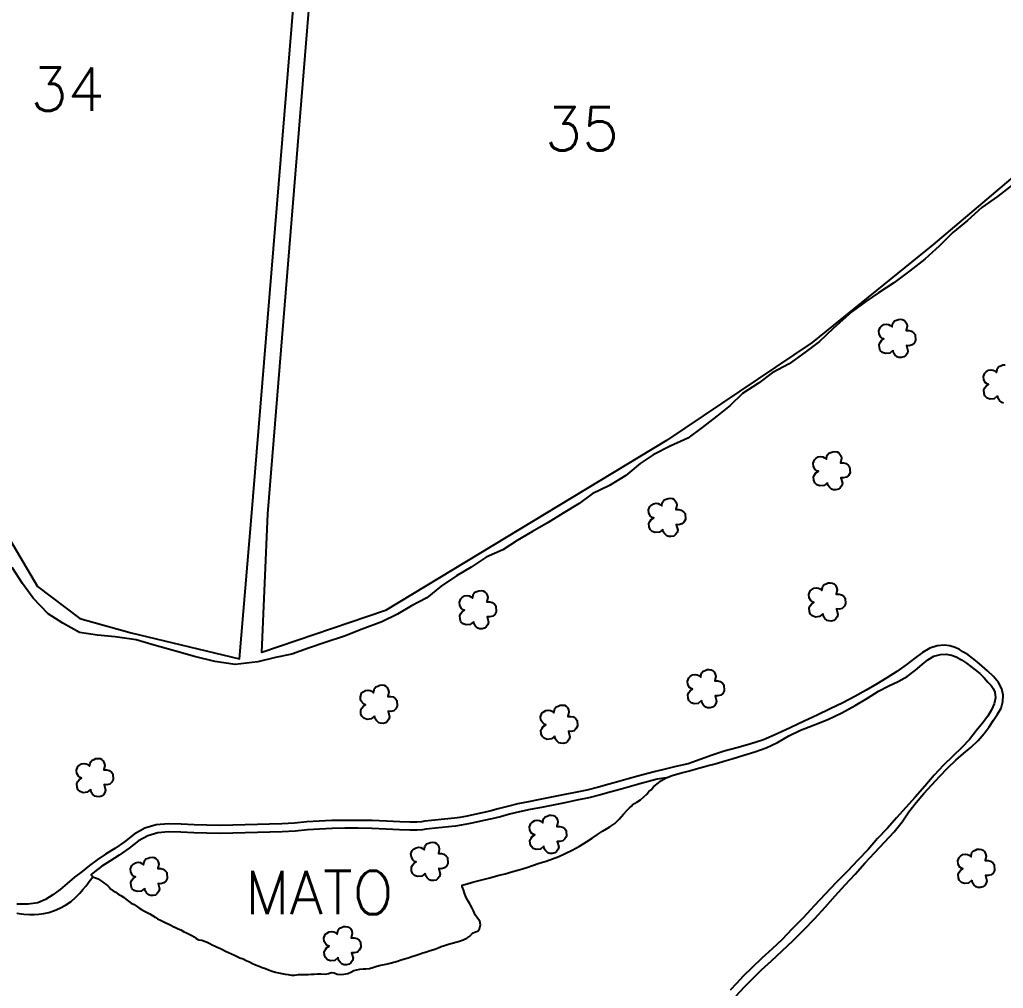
# Model space of a CAD drawing. Extents: x 756492 to 759117, y 7814531 to 7818243.
# Drawn here: x 757626.8 to 757995.9, y 7815319 to 7815682.5 of the extents above; entities that cross this region are included whole.
import ezdxf
from ezdxf.enums import TextEntityAlignment as Align

# ---------------------------------------------------------------- set-up
doc = ezdxf.new("R2010")
doc.units = 0
doc.header["$MEASUREMENT"] = 0
doc.linetypes.add('CONTINUO', pattern=[0])
for name, color, linetype in [('0114000211', 1, 'Continuous'), ('_SIMBOLO ARVORE', 118, 'Continuous'), ('MATO', 3, 'Continuous'), ('TEXTO_NUN_TAL', 7, 'Continuous')]:
    doc.layers.add(name, color=color, linetype=linetype)
for name, color, linetype, lineweight in [('0114000211034', 5, 'Continuous', 25), ('0114000211035', 5, 'Continuous', 25), ('0114000211043', 5, 'Continuous', 25), ('TEXTO_DIVERSOS', 7, 'Continuous', 5)]:
    doc.layers.add(name, color=color, linetype=linetype, lineweight=lineweight)
doc.styles.add('SIMPLEX', font='simplex', dxfattribs={"height": 0.2})

msp = doc.modelspace()

# ---------------------------------------------------------------- linework, layer by layer
at = {"layer": '0114000211'}
for points in [[(757999.36, 7815620.43), (757993.77, 7815616.05), (757987.83, 7815611.97), (757982.49, 7815607.07), (757976.97, 7815602.6), (757971.91, 7815597.6), (757966.43, 7815592.61), (757960.87, 7815588.26), (757954.77, 7815583.7), (757949.01, 7815579.93), (757944.25, 7815576.65), (757939.18, 7815572.96), (757932.02, 7815566.55), (757926.91, 7815561.76), (757921.37, 7815557.59), (757915.6, 7815553.35), (757909.16, 7815549.88), (757904.07, 7815546.05), (757898.07, 7815542.23), (757893.45, 7815537.69), (757888.41, 7815533.64), (757882.93, 7815529.38), (757877.45, 7815525.45), (757870.93, 7815522.37), (757864.56, 7815519.16), (757859.57, 7815515.87), (757854.28, 7815511.47), (757848.07, 7815507.63), (757841.55, 7815504.55), (757836.68, 7815500.88), (757830.76, 7815497.34), (757825.08, 7815493.76), (757819.18, 7815490.39), (757813.42, 7815487.06), (757808.11, 7815483.49), (757801.87, 7815480.72), (757796.21, 7815477.07), (757790.67, 7815473.75), (757784.93, 7815469.93), (757779.53, 7815465.45), (757773.82, 7815462.47), (757768.58, 7815459.37), (757762.71, 7815456.5), (757755.29, 7815453.76), (757748.72, 7815451.09), (757741.74, 7815448.92), (757735.14, 7815446.65), (757728.89, 7815444.36), (757722.83, 7815443.07), (757716.15, 7815441.53), (757707.62, 7815440.51), (757699.98, 7815441.64), (757692.4, 7815443.55), (757684.84, 7815445.56), (757677.29, 7815447.8), (757670.52, 7815449.77), (757662.64, 7815450.92), (757655.96, 7815451.51), (757649.23, 7815452.53), (757643, 7815456.02), (757637.42, 7815459.54), (757631.78, 7815465.43), (757627.84, 7815470.85), (757623.89, 7815476.89)], [(757895.6, 7815316.19), (757898.72, 7815319.55), (757901.72, 7815322.57), (757905.11, 7815325.85), (757908.96, 7815329.28), (757912.97, 7815333.02), (757917.05, 7815336.89), (757921.1, 7815340.95), (757925.13, 7815345.16), (757929.09, 7815349.43), (757932.82, 7815353.71), (757936.5, 7815357.85), (757940.28, 7815361.83), (757943.98, 7815365.89), (757947.66, 7815369.98), (757951.35, 7815373.86), (757954.94, 7815377.66), (757957.96, 7815381.51), (757960.49, 7815385.25), (757963.26, 7815388.76), (757966.12, 7815392.07), (757969.09, 7815395.3), (757972.11, 7815398.58), (757975.14, 7815401.71), (757978.08, 7815404.53), (757981.02, 7815407.05), (757983.85, 7815409.43), (757986.49, 7815411.94), (757988.69, 7815414.61), (757990.55, 7815417.16), (757992.22, 7815419.55), (757993.75, 7815421.8), (757995.04, 7815424.11), (757995.76, 7815426.56), (757995.84, 7815428.97), (757995.36, 7815431.3), (757994.11, 7815433.73), (757992.18, 7815436.03), (757989.98, 7815438.11), (757987.93, 7815439.92), (757986.09, 7815441.47), (757984.38, 7815442.87), (757982.68, 7815444.1), (757981.01, 7815445.16), (757979.4, 7815446.08), (757977.79, 7815446.89), (757975.87, 7815447.46), (757973.65, 7815447.71), (757971.08, 7815447.46), (757968.37, 7815446.59), (757965.57, 7815444.98), (757962.67, 7815442.82), (757959.47, 7815440.36), (757955.97, 7815437.81), (757952.21, 7815435.45), (757948.36, 7815433.16), (757944.4, 7815430.88), (757940.18, 7815428.52), (757935.66, 7815426.12), (757930.93, 7815423.79), (757926.08, 7815421.5), (757921.16, 7815419.22), (757916.12, 7815416.81), (757910.99, 7815414.46), (757905.95, 7815412.27), (757900.81, 7815410.64), (757895.88, 7815409.21), (757891.15, 7815407.91), (757886.58, 7815406.44), (757882.12, 7815404.81), (757877.6, 7815403.24), (757873.03, 7815402.23), (757868.95, 7815401.17), (757865.32, 7815400.36), (757862.03, 7815399.49), (757858.72, 7815398.61), (757855.15, 7815397.61), (757851.61, 7815396.55), (757848.01, 7815395.54), (757843.93, 7815394.46), (757839.66, 7815393.36), (757835.22, 7815392.47), (757830.77, 7815391.53), (757826.39, 7815390.66), (757822.01, 7815389.81), (757817.73, 7815388.96), (757813.7, 7815388.15), (757809.89, 7815387.21), (757806.39, 7815386.27), (757803.26, 7815385.48), (757800.33, 7815384.82), (757797.51, 7815384.2), (757794.68, 7815383.59), (757791.94, 7815383.12), (757789.92, 7815382.84), (757788.66, 7815382.72), (757778.75, 7815381.67), (757777.52, 7815381.44), (757775.84, 7815381.34), (757773.22, 7815381.3), (757769.48, 7815381.47), (757764.43, 7815381.71), (757759.06, 7815381.93), (757753.79, 7815382.01), (757748.77, 7815382.01), (757743.93, 7815381.9), (757739.19, 7815381.71), (757734.53, 7815381.45), (757729.87, 7815380.98), (757725.15, 7815380.69), (757720.52, 7815380.54), (757715.96, 7815380.41), (757711.37, 7815380.38), (757706.71, 7815380.21), (757701.99, 7815380.12), (757697.06, 7815380.17), (757692.2, 7815380.31), (757687.41, 7815380.61), (757682.56, 7815380.72), (757677.99, 7815380.32), (757673.69, 7815379.01), (757669.73, 7815376.79), (757666.05, 7815373.93), (757662.48, 7815371.38), (757659, 7815369.26), (757655.85, 7815367.21), (757652.97, 7815365.06), (757650.22, 7815362.79), (757647.29, 7815360.64), (757644.53, 7815358.27), (757641.98, 7815356.11), (757639.22, 7815354.09), (757636.46, 7815352.28), (757633.54, 7815351.07), (757629.89, 7815350.49), (757625.73, 7815350.57)]]:
    msp.add_lwpolyline(points, dxfattribs=at)
at = {"layer": '0114000211034'}
msp.add_lwpolyline([(757556.91, 7815817.01), (757561.61, 7815785.24), (757565.15, 7815761.26), (757564.73, 7815739.93), (757559.87, 7815705.12), (757556.44, 7815675.33), (757554.81, 7815647.26), (757558.96, 7815621.48), (757566.03, 7815595.64), (757575.08, 7815572.83), (757586.53, 7815548.76), (757603.52, 7815518.67), (757620.24, 7815492.32), (757633.47, 7815469.73), (757649.29, 7815457.71), (757668.57, 7815452.38), (757709.2, 7815442.65), (757713.81, 7815495.95), (757733.69, 7815738.29), (757737.01, 7815781.54), (757620.77, 7815817.12), (757581.41, 7815832.07), (757564.98, 7815834.13), (757559.64, 7815830.74)], close=True, dxfattribs=at)
at = {"layer": '0114000211035'}
msp.add_lwpolyline([(758053.53, 7815684.84), (758055.46, 7815682.51), (758056.12, 7815679.75), (758031.5, 7815650.61), (757994.63, 7815619.3), (757969.44, 7815597.97), (757924.16, 7815561.35), (757869.45, 7815524.61), (757764.02, 7815460.81), (757717.6, 7815444.97), (757719.93, 7815497.08), (757742.91, 7815779.73), (758003.71, 7815699.9)], close=True, dxfattribs=at)
at = {"layer": '0114000211043'}
msp.add_lwpolyline([(757625.76, 7815347.15), (757628.28, 7815346.79), (757630.44, 7815346.65), (757632.22, 7815346.68), (757633.96, 7815346.76), (757635.78, 7815347.07), (757637.76, 7815347.47), (757639.79, 7815348.16), (757641.89, 7815348.99), (757644.02, 7815350.17), (757646.06, 7815351.6), (757647.82, 7815353.19), (757649.31, 7815354.7), (757650.48, 7815356.03), (757651.53, 7815357.32), (757652.29, 7815358.32), (757652.9, 7815359.11), (757653.37, 7815359.73), (757654.27, 7815360.87), (757655.59, 7815360.29), (757656.24, 7815360.04), (757657.1, 7815359.38), (757657.8, 7815358.88), (757658.5, 7815358.43), (757659.23, 7815357.97), (757659.86, 7815357.47), (757660.38, 7815356.88), (757660.98, 7815356.13), (757661.79, 7815355.56), (757662.8, 7815355.09), (757663.66, 7815354.47), (757664.68, 7815353.8), (757665.67, 7815353.12), (757666.63, 7815352.43), (757667.61, 7815351.73), (757668.62, 7815350.95), (757669.67, 7815350.41), (757670.61, 7815349.79), (757671.54, 7815349.19), (757672.5, 7815348.59), (757673.56, 7815347.98), (757674.6, 7815347.43), (757675.63, 7815346.93), (757676.59, 7815346.32), (757677.57, 7815345.7), (757678.54, 7815345.09), (757679.62, 7815344.52), (757680.64, 7815344.02), (757681.57, 7815343.55), (757682.51, 7815343.12), (757683.45, 7815342.62), (757684.39, 7815342.19), (757685.29, 7815341.77), (757686.25, 7815341.29), (757687.26, 7815340.89), (757688.25, 7815340.35), (757689.33, 7815339.84), (757690.32, 7815339.35), (757691.36, 7815338.84), (757692.27, 7815338.27), (757692.98, 7815337.7), (757693.99, 7815337.15), (757695.08, 7815336.99), (757696.07, 7815336.64), (757697.09, 7815336.25), (757698.13, 7815335.81), (757698.98, 7815335.23), (757700.07, 7815334.73), (757700.9, 7815334.39), (757701.88, 7815333.99), (757702.9, 7815333.59), (757703.95, 7815332.91), (757705.07, 7815332.41), (757706.23, 7815331.92), (757707.35, 7815331.37), (757708.4, 7815330.89), (757709.4, 7815330.44), (757710.58, 7815329.99), (757711.79, 7815329.47), (757712.99, 7815328.94), (757714.15, 7815328.29), (757715.31, 7815327.8), (757716.59, 7815327.28), (757717.81, 7815326.81), (757718.97, 7815326.36), (757720.18, 7815325.9), (757721.5, 7815325.42), (757722.71, 7815325.05), (757723.94, 7815324.77), (757725.18, 7815324.54), (757726.36, 7815324.34), (757727.51, 7815324.13), (757728.73, 7815323.94), (757729.94, 7815323.96), (757731.34, 7815324.17), (757732.63, 7815324.18), (757733.87, 7815324.19), (757735.07, 7815324.22), (757736.21, 7815324.27), (757737.31, 7815324.3), (757738.57, 7815324.41), (757739.73, 7815324.45), (757741.54, 7815324.32), (757742.61, 7815324.51), (757743.79, 7815324.9), (757744.82, 7815324.73), (757745.87, 7815324.3), (757747.02, 7815324.2), (757748.43, 7815324.26), (757749.9, 7815324.5), (757751.02, 7815325.03), (757752.17, 7815325.64), (757753.24, 7815325.95), (757754.4, 7815326.2), (757755.61, 7815326.29), (757756.71, 7815326.28), (757758.06, 7815326.47), (757759.27, 7815326.84), (757760.41, 7815327.17), (757761.72, 7815327.5), (757762.96, 7815327.79), (757764.34, 7815328.09), (757765.75, 7815328.38), (757767.17, 7815328.74), (757768.54, 7815329.14), (757769.9, 7815329.6), (757771.17, 7815330.01), (757772.51, 7815330.39), (757773.88, 7815330.95), (757775.24, 7815331.35), (757776.69, 7815331.79), (757778.06, 7815332.23), (757779.46, 7815332.68), (757780.84, 7815333.13), (757782.17, 7815333.53), (757783.52, 7815334.09), (757784.9, 7815334.61), (757786.24, 7815335.07), (757787.64, 7815335.48), (757789.05, 7815335.89), (757790.43, 7815336.33), (757791.88, 7815336.71), (757793.22, 7815337.16), (757794.57, 7815337.77), (757795.71, 7815338.56), (757796.7, 7815339.64), (757797.83, 7815340.13), (757798.64, 7815340.41), (757799.38, 7815341.35), (757799.69, 7815342.79), (757799.5, 7815344.21), (757798.63, 7815345.32), (757797.73, 7815346.55), (757797.04, 7815348.01), (757796.41, 7815349.34), (757795.67, 7815350.65), (757795, 7815351.92), (757794.25, 7815353.26), (757793.73, 7815354.68), (757793.31, 7815355.96), (757792.82, 7815357.13), (757792.78, 7815357.66), (757793.81, 7815357.94), (757795.09, 7815358.28), (757797.21, 7815358.91), (757800.14, 7815359.66), (757803.21, 7815360.48), (757806.17, 7815361.25), (757808.96, 7815361.99), (757811.8, 7815362.82), (757814.59, 7815363.56), (757817.11, 7815364.36), (757819.23, 7815365.09), (757821.76, 7815365.9), (757824.38, 7815366.7), (757826.77, 7815367.54), (757829.1, 7815368.46), (757831.53, 7815369.52), (757834.12, 7815370.77), (757836.84, 7815372.27), (757839.45, 7815373.88), (757841.64, 7815375.35), (757843.55, 7815376.64), (757845.44, 7815377.9), (757846.94, 7815378.77), (757848.27, 7815379.62), (757850.08, 7815380.87), (757851.79, 7815382.48), (757853.4, 7815384.34), (757854.71, 7815385.85), (757855.64, 7815386.76), (757856.31, 7815387.38), (757856.78, 7815387.83), (757857.1, 7815388.03), (757857.49, 7815388.34), (757858.4, 7815388.84), (757859.69, 7815389.76), (757861.03, 7815390.87), (757862.13, 7815391.81), (757862.91, 7815392.77), (757863.71, 7815393.5), (757864.64, 7815394.58), (757865.99, 7815395.7), (757867.6, 7815396.96), (757869.44, 7815398.01), (757871.65, 7815398.85), (757874.68, 7815399.68), (757878.14, 7815400.58), (757881.57, 7815401.53), (757883.92, 7815402.22), (757885.18, 7815402.59), (757886.71, 7815403), (757888.64, 7815403.52), (757891.05, 7815404.24), (757894.47, 7815405.24), (757898.51, 7815406.43), (757902.64, 7815407.73), (757906.85, 7815409.24), (757911.11, 7815411.26), (757915.39, 7815413.68), (757919.82, 7815415.84), (757924.69, 7815417.68), (757930.04, 7815419.84), (757935.28, 7815422.41), (757940.26, 7815425.09), (757944.9, 7815427.8), (757949.12, 7815430.42), (757952.88, 7815432.53), (757956.43, 7815434.1), (757959.79, 7815435.99), (757962.89, 7815438.37), (757965.46, 7815440.46), (757967.63, 7815442.24), (757969.85, 7815443.57), (757972.29, 7815444.29), (757974.51, 7815444.4), (757976.4, 7815444.05), (757978.26, 7815443.35), (757980.22, 7815442.22), (757982.08, 7815440.97), (757983.73, 7815439.79), (757985.33, 7815438.55), (757987.04, 7815437.07), (757988.66, 7815435.48), (757990.14, 7815433.91), (757991.31, 7815432.55), (757992.07, 7815431.47), (757992.66, 7815430.11), (757993.01, 7815427.97), (757992.52, 7815425.7), (757991.45, 7815423.44), (757990.04, 7815421.11), (757988.15, 7815418.49), (757985.76, 7815415.54), (757983.18, 7815412.39), (757980.18, 7815409.27), (757976.91, 7815406.08), (757973.51, 7815402.7), (757969.95, 7815398.99), (757966.4, 7815394.82), (757962.86, 7815390.73), (757959.36, 7815386.84), (757955.78, 7815382.94), (757952.39, 7815379.06), (757948.74, 7815375.17), (757945.13, 7815371.06), (757941.35, 7815367.09), (757937.4, 7815362.95), (757933.21, 7815358.69), (757929.11, 7815354.26), (757924.98, 7815349.92), (757920.87, 7815345.57), (757916.7, 7815341.24), (757912.78, 7815337.19), (757909.17, 7815333.78), (757905.33, 7815330.26), (757901.52, 7815326.69), (757898.27, 7815323.53), (757895.77, 7815320.81), (757893.4, 7815318.28)], dxfattribs=at)
at = {"layer": '_SIMBOLO ARVORE', "linetype": 'CONTINUO'}
for points in [[(757954.5, 7815558.38, 0), (757953.26, 7815557.33, 0), (757951.67, 7815557.15, 0), (757950.55, 7815557.59, 0), (757949.75, 7815558.37, 0), (757949.42, 7815559.27, 0), (757949.33, 7815560.6, 0), (757949.76, 7815561.44, 0), (757950.21, 7815562.07, 0), (757951.12, 7815562.68, 0), (757950.54, 7815562.87, 0), (757949.97, 7815563.34, 0), (757949.3, 7815564.4, 0), (757949.18, 7815565.66, 0), (757949.66, 7815566.98, 0), (757950.17, 7815567.45, 0), (757951.1, 7815568.02, 0), (757952.08, 7815568.15, 0), (757952.86, 7815568.04, 0), (757953.48, 7815567.75, 0), (757954.15, 7815567.15, 0), (757954.36, 7815568.3, 0), (757954.53, 7815568.76, 0), (757955.03, 7815569.4, 0), (757955.79, 7815569.68, 0), (757956.52, 7815570, 0), (757957.35, 7815570.08, 0), (757958.13, 7815569.97, 0), (757958.76, 7815569.63, 0), (757959.23, 7815569.12, 0), (757959.65, 7815568.31, 0), (757959.81, 7815567.4, 0), (757959.43, 7815565.79, 0), (757960.56, 7815565.8, 0), (757961.5, 7815565.58, 0), (757962.38, 7815564.88, 0), (757962.87, 7815564.32, 0), (757963.01, 7815562.1, 0), (757962.46, 7815561.1, 0), (757961.74, 7815560.44, 0), (757960.6, 7815560.13, 0), (757959.6, 7815560.22, 0), (757960.13, 7815558.14, 0), (757959.89, 7815557.26, 0), (757959.28, 7815556.41, 0), (757958.62, 7815555.89, 0), (757957.68, 7815555.66, 0), (757956.75, 7815555.71, 0), (757956.05, 7815555.91, 0), (757955.25, 7815556.7, 0), (757954.71, 7815557.41, 0), (757954.54, 7815558.48, 0)], [(757993.75, 7815541.27, 0), (757992.51, 7815540.22, 0), (757990.92, 7815540.04, 0), (757989.79, 7815540.48, 0), (757988.99, 7815541.26, 0), (757988.66, 7815542.17, 0), (757988.57, 7815543.5, 0), (757989.01, 7815544.34, 0), (757989.46, 7815544.96, 0), (757990.37, 7815545.58, 0), (757989.79, 7815545.76, 0), (757989.22, 7815546.23, 0), (757988.55, 7815547.29, 0), (757988.43, 7815548.56, 0), (757988.91, 7815549.87, 0), (757989.42, 7815550.34, 0), (757990.35, 7815550.91, 0), (757991.33, 7815551.04, 0), (757992.11, 7815550.93, 0), (757992.72, 7815550.64, 0), (757993.4, 7815550.04, 0), (757993.6, 7815551.19, 0), (757993.78, 7815551.65, 0), (757994.28, 7815552.29, 0), (757995.03, 7815552.57, 0), (757995.77, 7815552.9, 0), (757996.59, 7815552.97, 0)], [(757996, 7815538.61, 0), (757995.3, 7815538.8, 0), (757994.5, 7815539.59, 0), (757993.96, 7815540.3, 0), (757993.79, 7815541.37, 0)], [(757929.87, 7815508.72, 0), (757928.62, 7815507.67, 0), (757927.04, 7815507.49, 0), (757925.91, 7815507.93, 0), (757925.11, 7815508.72, 0), (757924.78, 7815509.62, 0), (757924.69, 7815510.95, 0), (757925.12, 7815511.79, 0), (757925.58, 7815512.41, 0), (757926.49, 7815513.03, 0), (757925.91, 7815513.21, 0), (757925.34, 7815513.69, 0), (757924.67, 7815514.75, 0), (757924.54, 7815516.01, 0), (757925.03, 7815517.32, 0), (757925.54, 7815517.79, 0), (757926.47, 7815518.36, 0), (757927.45, 7815518.49, 0), (757928.23, 7815518.38, 0), (757928.84, 7815518.1, 0), (757929.52, 7815517.49, 0), (757929.72, 7815518.65, 0), (757929.9, 7815519.11, 0), (757930.4, 7815519.75, 0), (757931.15, 7815520.02, 0), (757931.89, 7815520.35, 0), (757932.71, 7815520.42, 0), (757933.49, 7815520.31, 0), (757934.13, 7815519.98, 0), (757934.6, 7815519.47, 0), (757935.01, 7815518.65, 0), (757935.17, 7815517.75, 0), (757934.8, 7815516.13, 0), (757935.93, 7815516.15, 0), (757936.87, 7815515.92, 0), (757937.75, 7815515.22, 0), (757938.24, 7815514.67, 0), (757938.37, 7815512.44, 0), (757937.83, 7815511.45, 0), (757937.1, 7815510.78, 0), (757935.96, 7815510.48, 0), (757934.96, 7815510.57, 0), (757935.5, 7815508.49, 0), (757935.25, 7815507.6, 0), (757934.65, 7815506.76, 0), (757933.99, 7815506.23, 0), (757933.05, 7815506, 0), (757932.12, 7815506.06, 0), (757931.42, 7815506.26, 0), (757930.62, 7815507.04, 0), (757930.08, 7815507.75, 0), (757929.91, 7815508.83, 0)], [(757868.08, 7815491.19, 0), (757866.83, 7815490.15, 0), (757865.25, 7815489.97, 0), (757864.12, 7815490.4, 0), (757863.32, 7815491.19, 0), (757862.99, 7815492.09, 0), (757862.9, 7815493.42, 0), (757863.33, 7815494.26, 0), (757863.78, 7815494.88, 0), (757864.7, 7815495.5, 0), (757864.12, 7815495.69, 0), (757863.54, 7815496.16, 0), (757862.87, 7815497.22, 0), (757862.75, 7815498.48, 0), (757863.24, 7815499.8, 0), (757863.75, 7815500.27, 0), (757864.68, 7815500.84, 0), (757865.65, 7815500.97, 0), (757866.43, 7815500.86, 0), (757867.05, 7815500.57, 0), (757867.73, 7815499.97, 0), (757867.93, 7815501.12, 0), (757868.1, 7815501.58, 0), (757868.61, 7815502.22, 0), (757869.36, 7815502.5, 0), (757870.09, 7815502.82, 0), (757870.92, 7815502.9, 0), (757871.7, 7815502.79, 0), (757872.34, 7815502.45, 0), (757872.81, 7815501.94, 0), (757873.22, 7815501.13, 0), (757873.38, 7815500.22, 0), (757873.01, 7815498.61, 0), (757874.14, 7815498.62, 0), (757875.07, 7815498.4, 0), (757875.96, 7815497.7, 0), (757876.45, 7815497.14, 0), (757876.58, 7815494.92, 0), (757876.03, 7815493.92, 0), (757875.31, 7815493.26, 0), (757874.17, 7815492.95, 0), (757873.17, 7815493.04, 0), (757873.7, 7815490.96, 0), (757873.46, 7815490.08, 0), (757872.86, 7815489.23, 0), (757872.2, 7815488.71, 0), (757871.26, 7815488.48, 0), (757870.33, 7815488.53, 0), (757869.63, 7815488.73, 0), (757868.83, 7815489.52, 0), (757868.28, 7815490.23, 0), (757868.11, 7815491.3, 0)], [(757928.2, 7815459.48, 0), (757926.95, 7815458.44, 0), (757925.37, 7815458.25, 0), (757924.24, 7815458.69, 0), (757923.44, 7815459.48, 0), (757923.11, 7815460.38, 0), (757923.02, 7815461.71, 0), (757923.45, 7815462.55, 0), (757923.91, 7815463.17, 0), (757924.82, 7815463.79, 0), (757924.24, 7815463.98, 0), (757923.67, 7815464.45, 0), (757923, 7815465.51, 0), (757922.87, 7815466.77, 0), (757923.36, 7815468.08, 0), (757923.87, 7815468.56, 0), (757924.8, 7815469.12, 0), (757925.78, 7815469.25, 0), (757926.56, 7815469.14, 0), (757927.17, 7815468.86, 0), (757927.85, 7815468.25, 0), (757928.05, 7815469.41, 0), (757928.23, 7815469.87, 0), (757928.73, 7815470.51, 0), (757929.48, 7815470.78, 0), (757930.22, 7815471.11, 0), (757931.04, 7815471.19, 0), (757931.82, 7815471.07, 0), (757932.46, 7815470.74, 0), (757932.93, 7815470.23, 0), (757933.34, 7815469.42, 0), (757933.5, 7815468.51, 0), (757933.13, 7815466.89, 0), (757934.26, 7815466.91, 0), (757935.2, 7815466.69, 0), (757936.08, 7815465.99, 0), (757936.57, 7815465.43, 0), (757936.7, 7815463.2, 0), (757936.16, 7815462.21, 0), (757935.43, 7815461.54, 0), (757934.29, 7815461.24, 0), (757933.29, 7815461.33, 0), (757933.83, 7815459.25, 0), (757933.58, 7815458.37, 0), (757932.98, 7815457.52, 0), (757932.32, 7815456.99, 0), (757931.38, 7815456.76, 0), (757930.45, 7815456.82, 0), (757929.75, 7815457.02, 0), (757928.95, 7815457.8, 0), (757928.41, 7815458.51, 0), (757928.24, 7815459.59, 0)], [(757797.1, 7815456.56, 0), (757795.85, 7815455.52, 0), (757794.27, 7815455.33, 0), (757793.14, 7815455.77, 0), (757792.34, 7815456.56, 0), (757792.01, 7815457.46, 0), (757791.92, 7815458.79, 0), (757792.35, 7815459.63, 0), (757792.81, 7815460.25, 0), (757793.72, 7815460.87, 0), (757793.14, 7815461.05, 0), (757792.57, 7815461.53, 0), (757791.89, 7815462.59, 0), (757791.77, 7815463.85, 0), (757792.26, 7815465.16, 0), (757792.77, 7815465.63, 0), (757793.7, 7815466.2, 0), (757794.67, 7815466.33, 0), (757795.45, 7815466.22, 0), (757796.07, 7815465.94, 0), (757796.75, 7815465.33, 0), (757796.95, 7815466.49, 0), (757797.12, 7815466.95, 0), (757797.63, 7815467.59, 0), (757798.38, 7815467.86, 0), (757799.11, 7815468.19, 0), (757799.94, 7815468.26, 0), (757800.72, 7815468.15, 0), (757801.36, 7815467.82, 0), (757801.83, 7815467.31, 0), (757802.24, 7815466.49, 0), (757802.4, 7815465.59, 0), (757802.03, 7815463.97, 0), (757803.16, 7815463.99, 0), (757804.09, 7815463.76, 0), (757804.98, 7815463.07, 0), (757805.47, 7815462.51, 0), (757805.6, 7815460.28, 0), (757805.05, 7815459.29, 0), (757804.33, 7815458.62, 0), (757803.19, 7815458.32, 0), (757802.19, 7815458.41, 0), (757802.72, 7815456.33, 0), (757802.48, 7815455.45, 0), (757801.88, 7815454.6, 0), (757801.22, 7815454.07, 0), (757800.28, 7815453.84, 0), (757799.35, 7815453.9, 0), (757798.65, 7815454.1, 0), (757797.85, 7815454.88, 0), (757797.3, 7815455.59, 0), (757797.14, 7815456.67, 0)], [(757882.69, 7815426.93, 0), (757881.44, 7815425.89, 0), (757879.86, 7815425.71, 0), (757878.73, 7815426.14, 0), (757877.93, 7815426.93, 0), (757877.6, 7815427.83, 0), (757877.51, 7815429.16, 0), (757877.94, 7815430, 0), (757878.4, 7815430.62, 0), (757879.31, 7815431.24, 0), (757878.73, 7815431.43, 0), (757878.16, 7815431.9, 0), (757877.48, 7815432.96, 0), (757877.36, 7815434.22, 0), (757877.85, 7815435.54, 0), (757878.36, 7815436.01, 0), (757879.29, 7815436.58, 0), (757880.27, 7815436.71, 0), (757881.05, 7815436.6, 0), (757881.66, 7815436.31, 0), (757882.34, 7815435.71, 0), (757882.54, 7815436.86, 0), (757882.71, 7815437.32, 0), (757883.22, 7815437.96, 0), (757883.97, 7815438.24, 0), (757884.71, 7815438.56, 0), (757885.53, 7815438.64, 0), (757886.31, 7815438.53, 0), (757886.95, 7815438.19, 0), (757887.42, 7815437.68, 0), (757887.83, 7815436.87, 0), (757887.99, 7815435.96, 0), (757887.62, 7815434.35, 0), (757888.75, 7815434.36, 0), (757889.69, 7815434.14, 0), (757890.57, 7815433.44, 0), (757891.06, 7815432.88, 0), (757891.19, 7815430.66, 0), (757890.65, 7815429.66, 0), (757889.92, 7815429, 0), (757888.78, 7815428.69, 0), (757887.78, 7815428.78, 0), (757888.32, 7815426.7, 0), (757888.07, 7815425.82, 0), (757887.47, 7815424.97, 0), (757886.81, 7815424.45, 0), (757885.87, 7815424.22, 0), (757884.94, 7815424.27, 0), (757884.24, 7815424.47, 0), (757883.44, 7815425.26, 0), (757882.89, 7815425.97, 0), (757882.73, 7815427.04, 0)], [(757759.94, 7815421.09, 0), (757758.69, 7815420.05, 0), (757757.11, 7815419.86, 0), (757755.98, 7815420.3, 0), (757755.18, 7815421.09, 0), (757754.85, 7815421.99, 0), (757754.76, 7815423.32, 0), (757755.19, 7815424.16, 0), (757755.65, 7815424.78, 0), (757756.56, 7815425.4, 0), (757755.98, 7815425.59, 0), (757755.41, 7815426.06, 0), (757754.73, 7815427.12, 0), (757754.61, 7815428.38, 0), (757755.1, 7815429.7, 0), (757755.61, 7815430.17, 0), (757756.54, 7815430.73, 0), (757757.51, 7815430.87, 0), (757758.29, 7815430.75, 0), (757758.91, 7815430.47, 0), (757759.59, 7815429.86, 0), (757759.79, 7815431.02, 0), (757759.96, 7815431.48, 0), (757760.47, 7815432.12, 0), (757761.22, 7815432.4, 0), (757761.95, 7815432.72, 0), (757762.78, 7815432.8, 0), (757763.56, 7815432.69, 0), (757764.2, 7815432.35, 0), (757764.67, 7815431.84, 0), (757765.08, 7815431.03, 0), (757765.24, 7815430.12, 0), (757764.87, 7815428.5, 0), (757766, 7815428.52, 0), (757766.93, 7815428.3, 0), (757767.82, 7815427.6, 0), (757768.31, 7815427.04, 0), (757768.44, 7815424.81, 0), (757767.89, 7815423.82, 0), (757767.17, 7815423.16, 0), (757766.03, 7815422.85, 0), (757765.03, 7815422.94, 0), (757765.56, 7815420.86, 0), (757765.32, 7815419.98, 0), (757764.72, 7815419.13, 0), (757764.06, 7815418.61, 0), (757763.12, 7815418.37, 0), (757762.19, 7815418.43, 0), (757761.49, 7815418.63, 0), (757760.69, 7815419.42, 0), (757760.14, 7815420.12, 0), (757759.98, 7815421.2, 0)], [(757827.58, 7815413.58, 0), (757826.33, 7815412.54, 0), (757824.75, 7815412.35, 0), (757823.62, 7815412.79, 0), (757822.82, 7815413.58, 0), (757822.49, 7815414.48, 0), (757822.4, 7815415.81, 0), (757822.83, 7815416.65, 0), (757823.28, 7815417.27, 0), (757824.2, 7815417.89, 0), (757823.62, 7815418.08, 0), (757823.04, 7815418.55, 0), (757822.37, 7815419.61, 0), (757822.25, 7815420.87, 0), (757822.74, 7815422.18, 0), (757823.25, 7815422.66, 0), (757824.18, 7815423.22, 0), (757825.15, 7815423.35, 0), (757825.93, 7815423.24, 0), (757826.55, 7815422.96, 0), (757827.23, 7815422.35, 0), (757827.43, 7815423.51, 0), (757827.6, 7815423.97, 0), (757828.11, 7815424.61, 0), (757828.86, 7815424.88, 0), (757829.59, 7815425.21, 0), (757830.42, 7815425.29, 0), (757831.2, 7815425.17, 0), (757831.84, 7815424.84, 0), (757832.31, 7815424.33, 0), (757832.72, 7815423.52, 0), (757832.88, 7815422.61, 0), (757832.51, 7815420.99, 0), (757833.64, 7815421.01, 0), (757834.57, 7815420.79, 0), (757835.46, 7815420.09, 0), (757835.95, 7815419.53, 0), (757836.08, 7815417.3, 0), (757835.53, 7815416.31, 0), (757834.81, 7815415.64, 0), (757833.67, 7815415.34, 0), (757832.67, 7815415.43, 0), (757833.2, 7815413.35, 0), (757832.96, 7815412.47, 0), (757832.36, 7815411.62, 0), (757831.7, 7815411.09, 0), (757830.76, 7815410.86, 0), (757829.83, 7815410.92, 0), (757829.13, 7815411.12, 0), (757828.33, 7815411.9, 0), (757827.78, 7815412.61, 0), (757827.61, 7815413.69, 0)], [(757653.38, 7815393.56, 0), (757652.14, 7815392.52, 0), (757650.55, 7815392.33, 0), (757649.43, 7815392.77, 0), (757648.63, 7815393.56, 0), (757648.29, 7815394.46, 0), (757648.21, 7815395.79, 0), (757648.64, 7815396.63, 0), (757649.09, 7815397.25, 0), (757650, 7815397.87, 0), (757649.42, 7815398.06, 0), (757648.85, 7815398.53, 0), (757648.18, 7815399.59, 0), (757648.06, 7815400.85, 0), (757648.54, 7815402.17, 0), (757649.05, 7815402.64, 0), (757649.98, 7815403.21, 0), (757650.96, 7815403.34, 0), (757651.74, 7815403.22, 0), (757652.36, 7815402.94, 0), (757653.03, 7815402.33, 0), (757653.24, 7815403.49, 0), (757653.41, 7815403.95, 0), (757653.91, 7815404.59, 0), (757654.67, 7815404.87, 0), (757655.4, 7815405.19, 0), (757656.23, 7815405.27, 0), (757657.01, 7815405.16, 0), (757657.64, 7815404.82, 0), (757658.11, 7815404.31, 0), (757658.53, 7815403.5, 0), (757658.69, 7815402.59, 0), (757658.31, 7815400.98, 0), (757659.44, 7815400.99, 0), (757660.38, 7815400.77, 0), (757661.26, 7815400.07, 0), (757661.75, 7815399.51, 0), (757661.88, 7815397.28, 0), (757661.34, 7815396.29, 0), (757660.62, 7815395.63, 0), (757659.47, 7815395.32, 0), (757658.48, 7815395.41, 0), (757659.01, 7815393.33, 0), (757658.76, 7815392.45, 0), (757658.16, 7815391.6, 0), (757657.5, 7815391.08, 0), (757656.56, 7815390.84, 0), (757655.63, 7815390.9, 0), (757654.93, 7815391.1, 0), (757654.13, 7815391.89, 0), (757653.59, 7815392.59, 0), (757653.42, 7815393.67, 0)], [(757823.43, 7815372.28, 0), (757822.18, 7815371.24, 0), (757820.6, 7815371.05, 0), (757819.47, 7815371.49, 0), (757818.67, 7815372.28, 0), (757818.34, 7815373.18, 0), (757818.25, 7815374.51, 0), (757818.68, 7815375.35, 0), (757819.14, 7815375.97, 0), (757820.05, 7815376.59, 0), (757819.47, 7815376.78, 0), (757818.9, 7815377.25, 0), (757818.23, 7815378.31, 0), (757818.1, 7815379.57, 0), (757818.59, 7815380.88, 0), (757819.1, 7815381.36, 0), (757820.03, 7815381.92, 0), (757821.01, 7815382.05, 0), (757821.79, 7815381.94, 0), (757822.4, 7815381.66, 0), (757823.08, 7815381.05, 0), (757823.28, 7815382.21, 0), (757823.46, 7815382.67, 0), (757823.96, 7815383.31, 0), (757824.71, 7815383.58, 0), (757825.45, 7815383.91, 0), (757826.27, 7815383.99, 0), (757827.05, 7815383.87, 0), (757827.69, 7815383.54, 0), (757828.16, 7815383.03, 0), (757828.57, 7815382.22, 0), (757828.73, 7815381.31, 0), (757828.36, 7815379.69, 0), (757829.49, 7815379.71, 0), (757830.43, 7815379.49, 0), (757831.31, 7815378.79, 0), (757831.8, 7815378.23, 0), (757831.93, 7815376, 0), (757831.39, 7815375.01, 0), (757830.66, 7815374.34, 0), (757829.52, 7815374.04, 0), (757828.52, 7815374.13, 0), (757829.06, 7815372.05, 0), (757828.81, 7815371.17, 0), (757828.21, 7815370.32, 0), (757827.55, 7815369.79, 0), (757826.61, 7815369.56, 0), (757825.68, 7815369.62, 0), (757824.98, 7815369.82, 0), (757824.18, 7815370.6, 0), (757823.64, 7815371.31, 0), (757823.47, 7815372.39, 0)], [(757778.95, 7815362.11, 0), (757777.7, 7815361.06, 0), (757776.12, 7815360.88, 0), (757774.99, 7815361.32, 0), (757774.19, 7815362.1, 0), (757773.86, 7815363, 0), (757773.77, 7815364.33, 0), (757774.2, 7815365.17, 0), (757774.66, 7815365.8, 0), (757775.57, 7815366.41, 0), (757774.99, 7815366.6, 0), (757774.42, 7815367.07, 0), (757773.75, 7815368.13, 0), (757773.62, 7815369.39, 0), (757774.11, 7815370.71, 0), (757774.62, 7815371.18, 0), (757775.55, 7815371.75, 0), (757776.53, 7815371.88, 0), (757777.31, 7815371.77, 0), (757777.92, 7815371.48, 0), (757778.6, 7815370.88, 0), (757778.8, 7815372.03, 0), (757778.98, 7815372.49, 0), (757779.48, 7815373.13, 0), (757780.23, 7815373.41, 0), (757780.97, 7815373.73, 0), (757781.79, 7815373.81, 0), (757782.57, 7815373.7, 0), (757783.21, 7815373.36, 0), (757783.68, 7815372.85, 0), (757784.09, 7815372.04, 0), (757784.25, 7815371.13, 0), (757783.88, 7815369.52, 0), (757785.01, 7815369.53, 0), (757785.95, 7815369.31, 0), (757786.83, 7815368.61, 0), (757787.32, 7815368.05, 0), (757787.45, 7815365.83, 0), (757786.91, 7815364.83, 0), (757786.18, 7815364.17, 0), (757785.04, 7815363.86, 0), (757784.04, 7815363.95, 0), (757784.58, 7815361.87, 0), (757784.33, 7815360.99, 0), (757783.73, 7815360.14, 0), (757783.07, 7815359.62, 0), (757782.13, 7815359.39, 0), (757781.2, 7815359.44, 0), (757780.5, 7815359.64, 0), (757779.7, 7815360.43, 0), (757779.16, 7815361.14, 0), (757778.99, 7815362.21, 0)], [(757984.13, 7815359.51, 0), (757982.88, 7815358.47, 0), (757981.3, 7815358.28, 0), (757980.17, 7815358.72, 0), (757979.37, 7815359.51, 0), (757979.04, 7815360.41, 0), (757978.95, 7815361.74, 0), (757979.38, 7815362.58, 0), (757979.84, 7815363.2, 0), (757980.75, 7815363.82, 0), (757980.17, 7815364, 0), (757979.6, 7815364.48, 0), (757978.92, 7815365.54, 0), (757978.8, 7815366.8, 0), (757979.29, 7815368.11, 0), (757979.8, 7815368.58, 0), (757980.73, 7815369.15, 0), (757981.7, 7815369.28, 0), (757982.48, 7815369.17, 0), (757983.1, 7815368.89, 0), (757983.78, 7815368.28, 0), (757983.98, 7815369.44, 0), (757984.15, 7815369.9, 0), (757984.66, 7815370.54, 0), (757985.41, 7815370.81, 0), (757986.14, 7815371.14, 0), (757986.97, 7815371.21, 0), (757987.75, 7815371.1, 0), (757988.39, 7815370.77, 0), (757988.86, 7815370.26, 0), (757989.27, 7815369.44, 0), (757989.43, 7815368.54, 0), (757989.06, 7815366.92, 0), (757990.19, 7815366.94, 0), (757991.12, 7815366.72, 0), (757992.01, 7815366.02, 0), (757992.5, 7815365.46, 0), (757992.63, 7815363.23, 0), (757992.08, 7815362.24, 0), (757991.36, 7815361.57, 0), (757990.22, 7815361.27, 0), (757989.22, 7815361.36, 0), (757989.75, 7815359.28, 0), (757989.51, 7815358.4, 0), (757988.91, 7815357.55, 0), (757988.25, 7815357.02, 0), (757987.31, 7815356.79, 0), (757986.38, 7815356.85, 0), (757985.68, 7815357.05, 0), (757984.88, 7815357.83, 0), (757984.33, 7815358.54, 0), (757984.17, 7815359.62, 0)], [(757673.64, 7815356.48, 0), (757672.4, 7815355.44, 0), (757670.81, 7815355.25, 0), (757669.69, 7815355.69, 0), (757668.89, 7815356.48, 0), (757668.56, 7815357.38, 0), (757668.47, 7815358.71, 0), (757668.9, 7815359.55, 0), (757669.35, 7815360.17, 0), (757670.26, 7815360.79, 0), (757669.68, 7815360.98, 0), (757669.11, 7815361.45, 0), (757668.44, 7815362.51, 0), (757668.32, 7815363.77, 0), (757668.8, 7815365.08, 0), (757669.31, 7815365.56, 0), (757670.24, 7815366.12, 0), (757671.22, 7815366.25, 0), (757672, 7815366.14, 0), (757672.62, 7815365.86, 0), (757673.29, 7815365.25, 0), (757673.5, 7815366.41, 0), (757673.67, 7815366.87, 0), (757674.17, 7815367.51, 0), (757674.93, 7815367.78, 0), (757675.66, 7815368.11, 0), (757676.49, 7815368.19, 0), (757677.27, 7815368.07, 0), (757677.9, 7815367.74, 0), (757678.37, 7815367.23, 0), (757678.79, 7815366.42, 0), (757678.95, 7815365.51, 0), (757678.57, 7815363.89, 0), (757679.7, 7815363.91, 0), (757680.64, 7815363.69, 0), (757681.52, 7815362.99, 0), (757682.01, 7815362.43, 0), (757682.15, 7815360.2, 0), (757681.6, 7815359.21, 0), (757680.88, 7815358.54, 0), (757679.74, 7815358.24, 0), (757678.74, 7815358.33, 0), (757679.27, 7815356.25, 0), (757679.03, 7815355.37, 0), (757678.42, 7815354.52, 0), (757677.76, 7815353.99, 0), (757676.82, 7815353.76, 0), (757675.89, 7815353.82, 0), (757675.19, 7815354.02, 0), (757674.39, 7815354.8, 0), (757673.85, 7815355.51, 0), (757673.68, 7815356.59, 0)], [(757746.26, 7815330.51, 0), (757745.01, 7815329.46, 0), (757743.43, 7815329.28, 0), (757742.3, 7815329.72, 0), (757741.5, 7815330.5, 0), (757741.17, 7815331.4, 0), (757741.08, 7815332.73, 0), (757741.51, 7815333.58, 0), (757741.97, 7815334.2, 0), (757742.88, 7815334.81, 0), (757742.3, 7815335, 0), (757741.73, 7815335.47, 0), (757741.05, 7815336.53, 0), (757740.93, 7815337.79, 0), (757741.42, 7815339.11, 0), (757741.93, 7815339.58, 0), (757742.86, 7815340.15, 0), (757743.84, 7815340.28, 0), (757744.62, 7815340.17, 0), (757745.23, 7815339.88, 0), (757745.91, 7815339.28, 0), (757746.11, 7815340.43, 0), (757746.29, 7815340.89, 0), (757746.79, 7815341.53, 0), (757747.54, 7815341.81, 0), (757748.28, 7815342.13, 0), (757749.1, 7815342.21, 0), (757749.88, 7815342.1, 0), (757750.52, 7815341.76, 0), (757750.99, 7815341.25, 0), (757751.4, 7815340.44, 0), (757751.56, 7815339.53, 0), (757751.19, 7815337.92, 0), (757752.32, 7815337.94, 0), (757753.26, 7815337.71, 0), (757754.14, 7815337.01, 0), (757754.63, 7815336.45, 0), (757754.76, 7815334.23, 0), (757754.22, 7815333.23, 0), (757753.49, 7815332.57, 0), (757752.35, 7815332.26, 0), (757751.35, 7815332.35, 0), (757751.89, 7815330.28, 0), (757751.64, 7815329.39, 0), (757751.04, 7815328.55, 0), (757750.38, 7815328.02, 0), (757749.44, 7815327.79, 0), (757748.51, 7815327.84, 0), (757747.81, 7815328.04, 0), (757747.01, 7815328.83, 0), (757746.46, 7815329.54, 0), (757746.3, 7815330.61, 0)]]:
    msp.add_polyline3d(points, dxfattribs=at)
at = {"layer": 'MATO'}
msp.add_lwpolyline([(757654.27, 7815360.87), (757655.59, 7815360.29), (757656.24, 7815360.04), (757657.1, 7815359.38), (757657.8, 7815358.88), (757658.5, 7815358.43), (757659.23, 7815357.97), (757659.86, 7815357.47), (757660.38, 7815356.88), (757660.98, 7815356.13), (757661.79, 7815355.56), (757662.8, 7815355.09), (757663.66, 7815354.47), (757664.68, 7815353.8), (757665.67, 7815353.12), (757666.63, 7815352.43), (757667.61, 7815351.73), (757668.62, 7815350.95), (757669.67, 7815350.41), (757670.61, 7815349.79), (757671.54, 7815349.19), (757672.5, 7815348.59), (757673.56, 7815347.98), (757674.6, 7815347.43), (757675.63, 7815346.93), (757676.59, 7815346.32), (757677.57, 7815345.7), (757678.54, 7815345.09), (757679.62, 7815344.52), (757680.64, 7815344.02), (757681.57, 7815343.55), (757682.51, 7815343.12), (757683.45, 7815342.62), (757684.39, 7815342.19), (757685.29, 7815341.77), (757686.25, 7815341.29), (757687.26, 7815340.89), (757688.25, 7815340.35), (757689.33, 7815339.84), (757690.32, 7815339.35), (757691.36, 7815338.84), (757692.27, 7815338.27), (757692.98, 7815337.7), (757693.99, 7815337.15), (757695.08, 7815336.99), (757696.07, 7815336.64), (757697.09, 7815336.25), (757698.13, 7815335.81), (757698.98, 7815335.23), (757700.07, 7815334.73), (757700.9, 7815334.39), (757701.88, 7815333.99), (757702.9, 7815333.59), (757703.95, 7815332.91), (757705.07, 7815332.41), (757706.23, 7815331.92), (757707.35, 7815331.37), (757708.4, 7815330.89), (757709.4, 7815330.44), (757710.58, 7815329.99), (757711.79, 7815329.47), (757712.99, 7815328.94), (757714.15, 7815328.29), (757715.31, 7815327.8), (757716.59, 7815327.28), (757717.81, 7815326.81), (757718.97, 7815326.36), (757720.18, 7815325.9), (757721.5, 7815325.42), (757722.71, 7815325.05), (757723.94, 7815324.77), (757725.18, 7815324.54), (757726.36, 7815324.34), (757727.51, 7815324.13), (757728.73, 7815323.94), (757729.94, 7815323.96), (757731.34, 7815324.17), (757732.63, 7815324.18), (757733.87, 7815324.19), (757735.07, 7815324.22), (757736.21, 7815324.27), (757737.31, 7815324.3), (757738.57, 7815324.41), (757739.73, 7815324.45), (757741.54, 7815324.32), (757742.61, 7815324.51), (757743.79, 7815324.9), (757744.82, 7815324.73), (757745.87, 7815324.3), (757747.02, 7815324.2), (757748.43, 7815324.26), (757749.9, 7815324.5), (757751.02, 7815325.03), (757752.17, 7815325.64), (757753.24, 7815325.95), (757754.4, 7815326.2), (757755.61, 7815326.29), (757756.71, 7815326.28), (757758.06, 7815326.47), (757759.27, 7815326.84), (757760.41, 7815327.17), (757761.72, 7815327.5), (757762.96, 7815327.79), (757764.34, 7815328.09), (757765.75, 7815328.38), (757767.17, 7815328.74), (757768.54, 7815329.14), (757769.9, 7815329.6), (757771.17, 7815330.01), (757772.51, 7815330.39), (757773.88, 7815330.95), (757775.24, 7815331.35), (757776.69, 7815331.79), (757778.06, 7815332.23), (757779.46, 7815332.68), (757780.84, 7815333.13), (757782.17, 7815333.53), (757783.52, 7815334.09), (757784.9, 7815334.61), (757786.24, 7815335.07), (757787.64, 7815335.48), (757789.05, 7815335.89), (757790.43, 7815336.33), (757791.88, 7815336.71), (757793.22, 7815337.16), (757794.57, 7815337.77), (757795.71, 7815338.56), (757796.7, 7815339.64), (757797.83, 7815340.13), (757798.64, 7815340.41), (757799.38, 7815341.35), (757799.69, 7815342.79), (757799.5, 7815344.21), (757798.63, 7815345.32), (757797.73, 7815346.55), (757797.04, 7815348.01), (757796.41, 7815349.34), (757795.67, 7815350.65), (757795, 7815351.92), (757794.25, 7815353.26), (757793.73, 7815354.68), (757793.31, 7815355.96), (757792.82, 7815357.13), (757792.78, 7815357.66), (757793.81, 7815357.94), (757795.09, 7815358.28), (757797.21, 7815358.91), (757800.14, 7815359.66), (757803.21, 7815360.48), (757806.17, 7815361.25), (757808.96, 7815361.99), (757811.8, 7815362.82), (757814.59, 7815363.56), (757817.11, 7815364.36), (757819.23, 7815365.09), (757821.76, 7815365.9), (757824.38, 7815366.7), (757826.77, 7815367.54), (757829.1, 7815368.46), (757831.53, 7815369.52), (757834.12, 7815370.77), (757836.84, 7815372.27), (757839.45, 7815373.88), (757841.64, 7815375.35), (757843.55, 7815376.64), (757845.44, 7815377.9), (757846.94, 7815378.77), (757848.27, 7815379.62), (757850.08, 7815380.87), (757851.79, 7815382.48), (757853.4, 7815384.34), (757854.71, 7815385.85), (757855.64, 7815386.76), (757856.31, 7815387.38), (757856.78, 7815387.83), (757857.1, 7815388.03), (757857.49, 7815388.34), (757858.4, 7815388.84), (757859.69, 7815389.76), (757861.03, 7815390.87), (757862.13, 7815391.81), (757862.91, 7815392.77), (757863.71, 7815393.5), (757864.64, 7815394.58), (757865.99, 7815395.7), (757867.6, 7815396.96), (757869.44, 7815398.01), (757866.02, 7815397.44), (757862.8, 7815396.59), (757859.51, 7815395.72), (757855.98, 7815394.72), (757852.44, 7815393.67), (757848.8, 7815392.65), (757844.69, 7815391.55), (757840.33, 7815390.44), (757835.82, 7815389.53), (757831.37, 7815388.59), (757826.96, 7815387.71), (757822.59, 7815386.87), (757818.31, 7815386.02), (757814.36, 7815385.22), (757810.64, 7815384.31), (757807.15, 7815383.37), (757803.96, 7815382.56), (757800.98, 7815381.89), (757798.15, 7815381.27), (757795.25, 7815380.64), (757792.4, 7815380.15), (757790.26, 7815379.86), (757788.96, 7815379.74), (757779.19, 7815378.7), (757777.89, 7815378.45), (757775.95, 7815378.34), (757773.18, 7815378.3), (757769.34, 7815378.47), (757764.29, 7815378.72), (757758.98, 7815378.93), (757753.77, 7815379.01), (757748.8, 7815379.01), (757744.02, 7815378.9), (757739.33, 7815378.72), (757734.76, 7815378.46), (757730.11, 7815377.99), (757725.29, 7815377.69), (757720.61, 7815377.54), (757716.02, 7815377.41), (757711.43, 7815377.38), (757706.79, 7815377.22), (757702, 7815377.12), (757697, 7815377.17), (757692.07, 7815377.31), (757687.28, 7815377.61), (757682.66, 7815377.72), (757678.57, 7815377.36), (757674.87, 7815376.23), (757671.39, 7815374.28), (757667.84, 7815371.53), (757664.13, 7815368.88), (757660.6, 7815366.72), (757657.57, 7815364.75), (757654.83, 7815362.7), (757653.63, 7815361.71)], close=True, dxfattribs=at)

# ---------------------------------------------------------------- texts
at = {"layer": 'TEXTO_DIVERSOS', "color": 7, "style": 'SIMPLEX'}
msp.add_text('MATO', height=16.25, dxfattribs=at).set_placement((757739.17, 7815354.89), align=Align.MIDDLE_CENTER)
at = {"layer": 'TEXTO_NUN_TAL', "linetype": 'Continuous', "style": 'SIMPLEX'}
for s, p in [('34', (757630.81, 7815648.3)), ('35', (757823.84, 7815633.42))]:
    msp.add_text(s, height=16.25, dxfattribs=at).set_placement(p)

doc.saveas('drawing.dxf')
